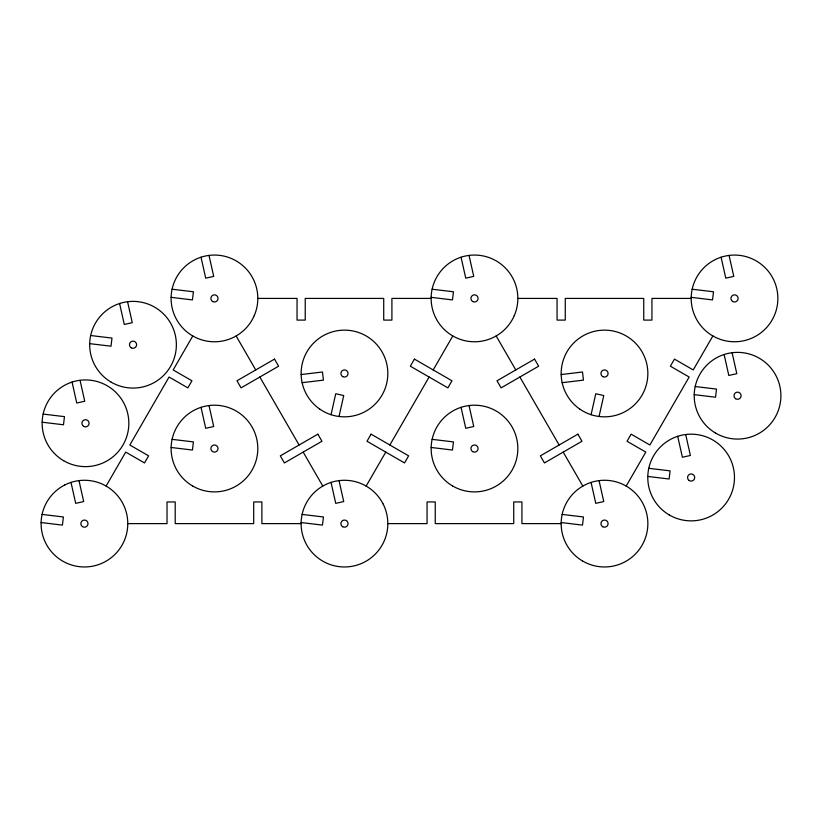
<?xml version="1.0" encoding="UTF-8"?>
<svg xmlns="http://www.w3.org/2000/svg" width="822" height="822" viewBox="0 0 822 822"><rect width="100%" height="100%" fill="white"/><g stroke="black" fill="none" stroke-linecap="round" stroke-linejoin="round"><path stroke-width="1.23" d="M331.04 414.699L335.736 393.738L343.73 395.536L339.024 416.487M591.069 414.699L595.775 393.738L603.759 395.536L599.063 416.487M106.11 486.069L125.725 452.1L144.497 462.94L148.597 455.84L129.825 445L169.065 377.031L187.837 387.871L191.937 380.781L173.165 369.941L192.78 335.962M366.15 486.069L385.765 452.1M389.854 445L429.105 377.031M433.194 369.941L452.809 335.962M626.189 486.069L645.804 452.1L627.032 441.26L631.121 434.17L649.894 445L689.144 377.031L670.362 366.191L674.461 359.101L693.234 369.941L712.849 335.962M301.14 374.555L322.46 371.996L323.436 380.134L302.116 382.682M561.169 374.555L582.5 371.996L583.476 380.134L562.145 382.682M257.81 298.417L297.04 298.417L297.04 320.097L305.229 320.097L305.229 298.417L383.72 298.417L383.72 320.097L391.909 320.097L391.909 298.417L431.139 298.417M517.839 298.417L557.069 298.417L557.069 320.097L565.269 320.097L565.269 298.417L643.749 298.417L643.749 320.097L651.938 320.097L651.938 298.417L691.168 298.417M127.79 523.614L167.02 523.614L167.02 501.944L175.209 501.944L175.209 523.614L253.7 523.614L253.7 501.944L261.889 501.944L261.889 523.614L301.119 523.614M387.83 523.614L427.06 523.614L427.06 501.944L435.249 501.944L435.249 523.614L513.729 523.614L513.729 501.944L521.929 501.944L521.929 523.614L561.149 523.614M692.165 289.221L713.496 291.769L712.52 299.907L691.189 297.348M432.125 289.221L453.456 291.769L452.48 299.907L431.16 297.348M172.096 289.221L193.417 291.769L192.44 299.907L171.12 297.348M695.196 386.525L716.517 389.083L715.541 397.211L694.22 394.652M90.667 335.52L111.987 338.078L111.011 346.206L89.69 343.647M432.125 439.349L453.456 441.907L452.48 450.035L431.16 447.476M648.774 468.314L670.094 470.872L669.118 479L647.798 476.441M43.134 414.083L64.465 416.641L63.489 424.769L42.158 422.21M172.096 439.349L193.417 441.907L192.44 450.035L171.12 447.476M562.145 514.418L583.476 516.966L582.5 525.104L561.169 522.545M302.116 514.418L323.436 516.966L322.46 525.104L301.14 522.545M42.076 514.418L63.397 516.966L62.421 525.104L41.1 522.545M496.169 335.962L515.784 369.941M519.874 377.031L559.124 445M563.214 452.1L582.829 486.069M236.13 335.962L255.745 369.941M259.844 377.031L299.085 445M303.184 452.1L322.789 486.069M729.083 255.416L733.779 276.367L725.785 278.165L721.089 257.204M732.104 352.72L736.81 373.681L728.816 375.469L724.12 354.518M685.692 434.509L690.388 455.47L682.394 457.258L677.698 436.307M599.063 480.613L603.759 501.564L595.775 503.362L591.069 482.401M469.043 255.416L473.739 276.367L465.755 278.165L461.05 257.204M469.043 405.544L473.739 426.505L465.755 428.293L461.05 407.342M339.024 480.613L343.73 501.564L335.736 503.362L331.04 482.401M209.014 255.416L213.71 276.367L205.716 278.165L201.02 257.204M209.014 405.544L213.71 426.505L205.716 428.293L201.02 407.342M127.574 301.715L132.28 322.676L124.286 324.464L119.591 303.513M80.053 380.278L84.748 401.239L76.754 403.027L72.059 382.076M78.994 480.613L83.69 501.564L75.696 503.362L71 482.401M254.234 315.658L253.084 318.104A43.35 43.35 0 0 1 178.59 322.779A43.35 43.35 0 0 1 210.391 255.252A43.35 43.35 0 0 1 254.234 315.658M514.264 315.658L513.113 318.104A43.35 43.35 0 0 1 438.629 322.779A43.35 43.35 0 0 1 470.431 255.252A43.35 43.35 0 0 1 514.264 315.658M371.082 434.17L366.992 441.26L404.537 462.94L408.626 455.84L371.082 434.17M414.422 359.101L410.332 366.191L447.877 387.871L451.966 380.781L414.422 359.101M274.517 359.101L236.972 380.781L241.062 387.871L278.617 366.191L274.517 359.101M317.857 434.17L280.312 455.84L284.402 462.94L321.957 441.26L317.857 434.17M534.557 359.101L497.012 380.781L501.101 387.871L538.646 366.191L534.557 359.101M577.897 434.17L540.352 455.84L544.441 462.94L581.986 441.26L577.897 434.17M64.784 484.98L64.753 484.99A43.35 43.35 0 0 0 45.416 542.489A43.35 43.35 0 0 0 102.503 563.019A43.35 43.35 0 0 0 124.204 506.373L123.064 503.937A43.35 43.35 0 0 0 65.257 484.744L64.784 484.98M383.175 504.092L383.093 503.937A43.35 43.35 0 0 0 308.61 499.262A43.35 43.35 0 0 0 340.411 566.779A43.35 43.35 0 0 0 384.244 506.373L383.175 504.092M342.682 526.727A3.586 3.586 0 0 0 348.055 523.624A3.586 3.586 0 0 0 342.682 520.521A3.586 3.586 0 0 0 342.682 526.727M472.701 451.648A3.586 3.586 0 0 0 478.075 448.545A3.586 3.586 0 0 0 472.701 445.442A3.586 3.586 0 0 0 472.701 451.648M602.721 526.717A3.586 3.586 0 0 0 608.095 523.614A3.586 3.586 0 0 0 602.721 520.511A3.586 3.586 0 0 0 602.721 526.717M689.124 480.48A3.586 3.586 0 0 0 694.703 477.767A3.586 3.586 0 0 0 689.566 474.294A3.586 3.586 0 0 0 689.124 480.48M735.546 398.691A3.586 3.586 0 0 0 741.125 395.978A3.586 3.586 0 0 0 735.988 392.505A3.586 3.586 0 0 0 735.546 398.691M732.515 301.386A3.586 3.586 0 0 0 738.105 298.674A3.586 3.586 0 0 0 732.967 295.19A3.586 3.586 0 0 0 732.515 301.386M602.721 376.589A3.586 3.586 0 0 0 608.095 373.486A3.586 3.586 0 0 0 602.721 370.383A3.586 3.586 0 0 0 602.721 376.589M472.701 301.52A3.586 3.586 0 0 0 478.075 298.417A3.586 3.586 0 0 0 472.701 295.314A3.586 3.586 0 0 0 472.701 301.52M342.682 376.589A3.586 3.586 0 0 0 348.055 373.486A3.586 3.586 0 0 0 342.682 370.383A3.586 3.586 0 0 0 342.682 376.589M212.446 451.514A3.586 3.586 0 0 0 218.025 448.802A3.586 3.586 0 0 0 212.888 445.329A3.586 3.586 0 0 0 212.446 451.514M82.426 526.594A3.586 3.586 0 0 0 88.005 523.881A3.586 3.586 0 0 0 82.868 520.398A3.586 3.586 0 0 0 82.426 526.594M83.71 426.382A3.586 3.586 0 0 0 89.084 423.279A3.586 3.586 0 0 0 83.71 420.176A3.586 3.586 0 0 0 83.71 426.382M131.232 347.819A3.586 3.586 0 0 0 136.606 344.716A3.586 3.586 0 0 0 131.232 341.613A3.586 3.586 0 0 0 131.232 347.819M212.662 301.52A3.586 3.586 0 0 0 218.036 298.417A3.586 3.586 0 0 0 212.662 295.314A3.586 3.586 0 0 0 212.662 301.52M111.165 382.158A43.35 43.35 0 0 0 176.37 344.942A43.35 43.35 0 0 0 111.535 307.079A43.35 43.35 0 0 0 111.165 382.158M63.633 460.71A43.35 43.35 0 0 0 128.838 423.505A43.35 43.35 0 0 0 64.013 385.631A43.35 43.35 0 0 0 63.633 460.71M669.272 514.952A43.35 43.35 0 0 0 734.478 477.736A43.35 43.35 0 0 0 669.642 439.873A43.35 43.35 0 0 0 669.272 514.952M715.695 433.153A43.35 43.35 0 0 0 780.9 395.947A43.35 43.35 0 0 0 716.065 358.073A43.35 43.35 0 0 0 715.695 433.153M712.664 335.849A43.35 43.35 0 0 0 777.869 298.633A43.35 43.35 0 0 0 713.044 260.769A43.35 43.35 0 0 0 712.664 335.849M582.644 561.046A43.35 43.35 0 0 0 647.859 523.83A43.35 43.35 0 0 0 583.024 485.966A43.35 43.35 0 0 0 582.644 561.046M192.595 485.977A43.35 43.35 0 0 0 257.8 448.771A43.35 43.35 0 0 0 192.965 410.897A43.35 43.35 0 0 0 192.595 485.977M579.705 409.037A43.35 43.35 0 0 0 647.695 377.185A43.35 43.35 0 0 0 586.117 334.235A43.35 43.35 0 0 0 579.705 409.037M319.676 409.037A43.35 43.35 0 0 0 387.665 377.185A43.35 43.35 0 0 0 326.077 334.235A43.35 43.35 0 0 0 319.676 409.037M452.624 485.977A43.35 43.35 0 0 0 517.839 448.771A43.35 43.35 0 0 0 453.004 410.897A43.35 43.35 0 0 0 452.624 485.977"/></g></svg>
